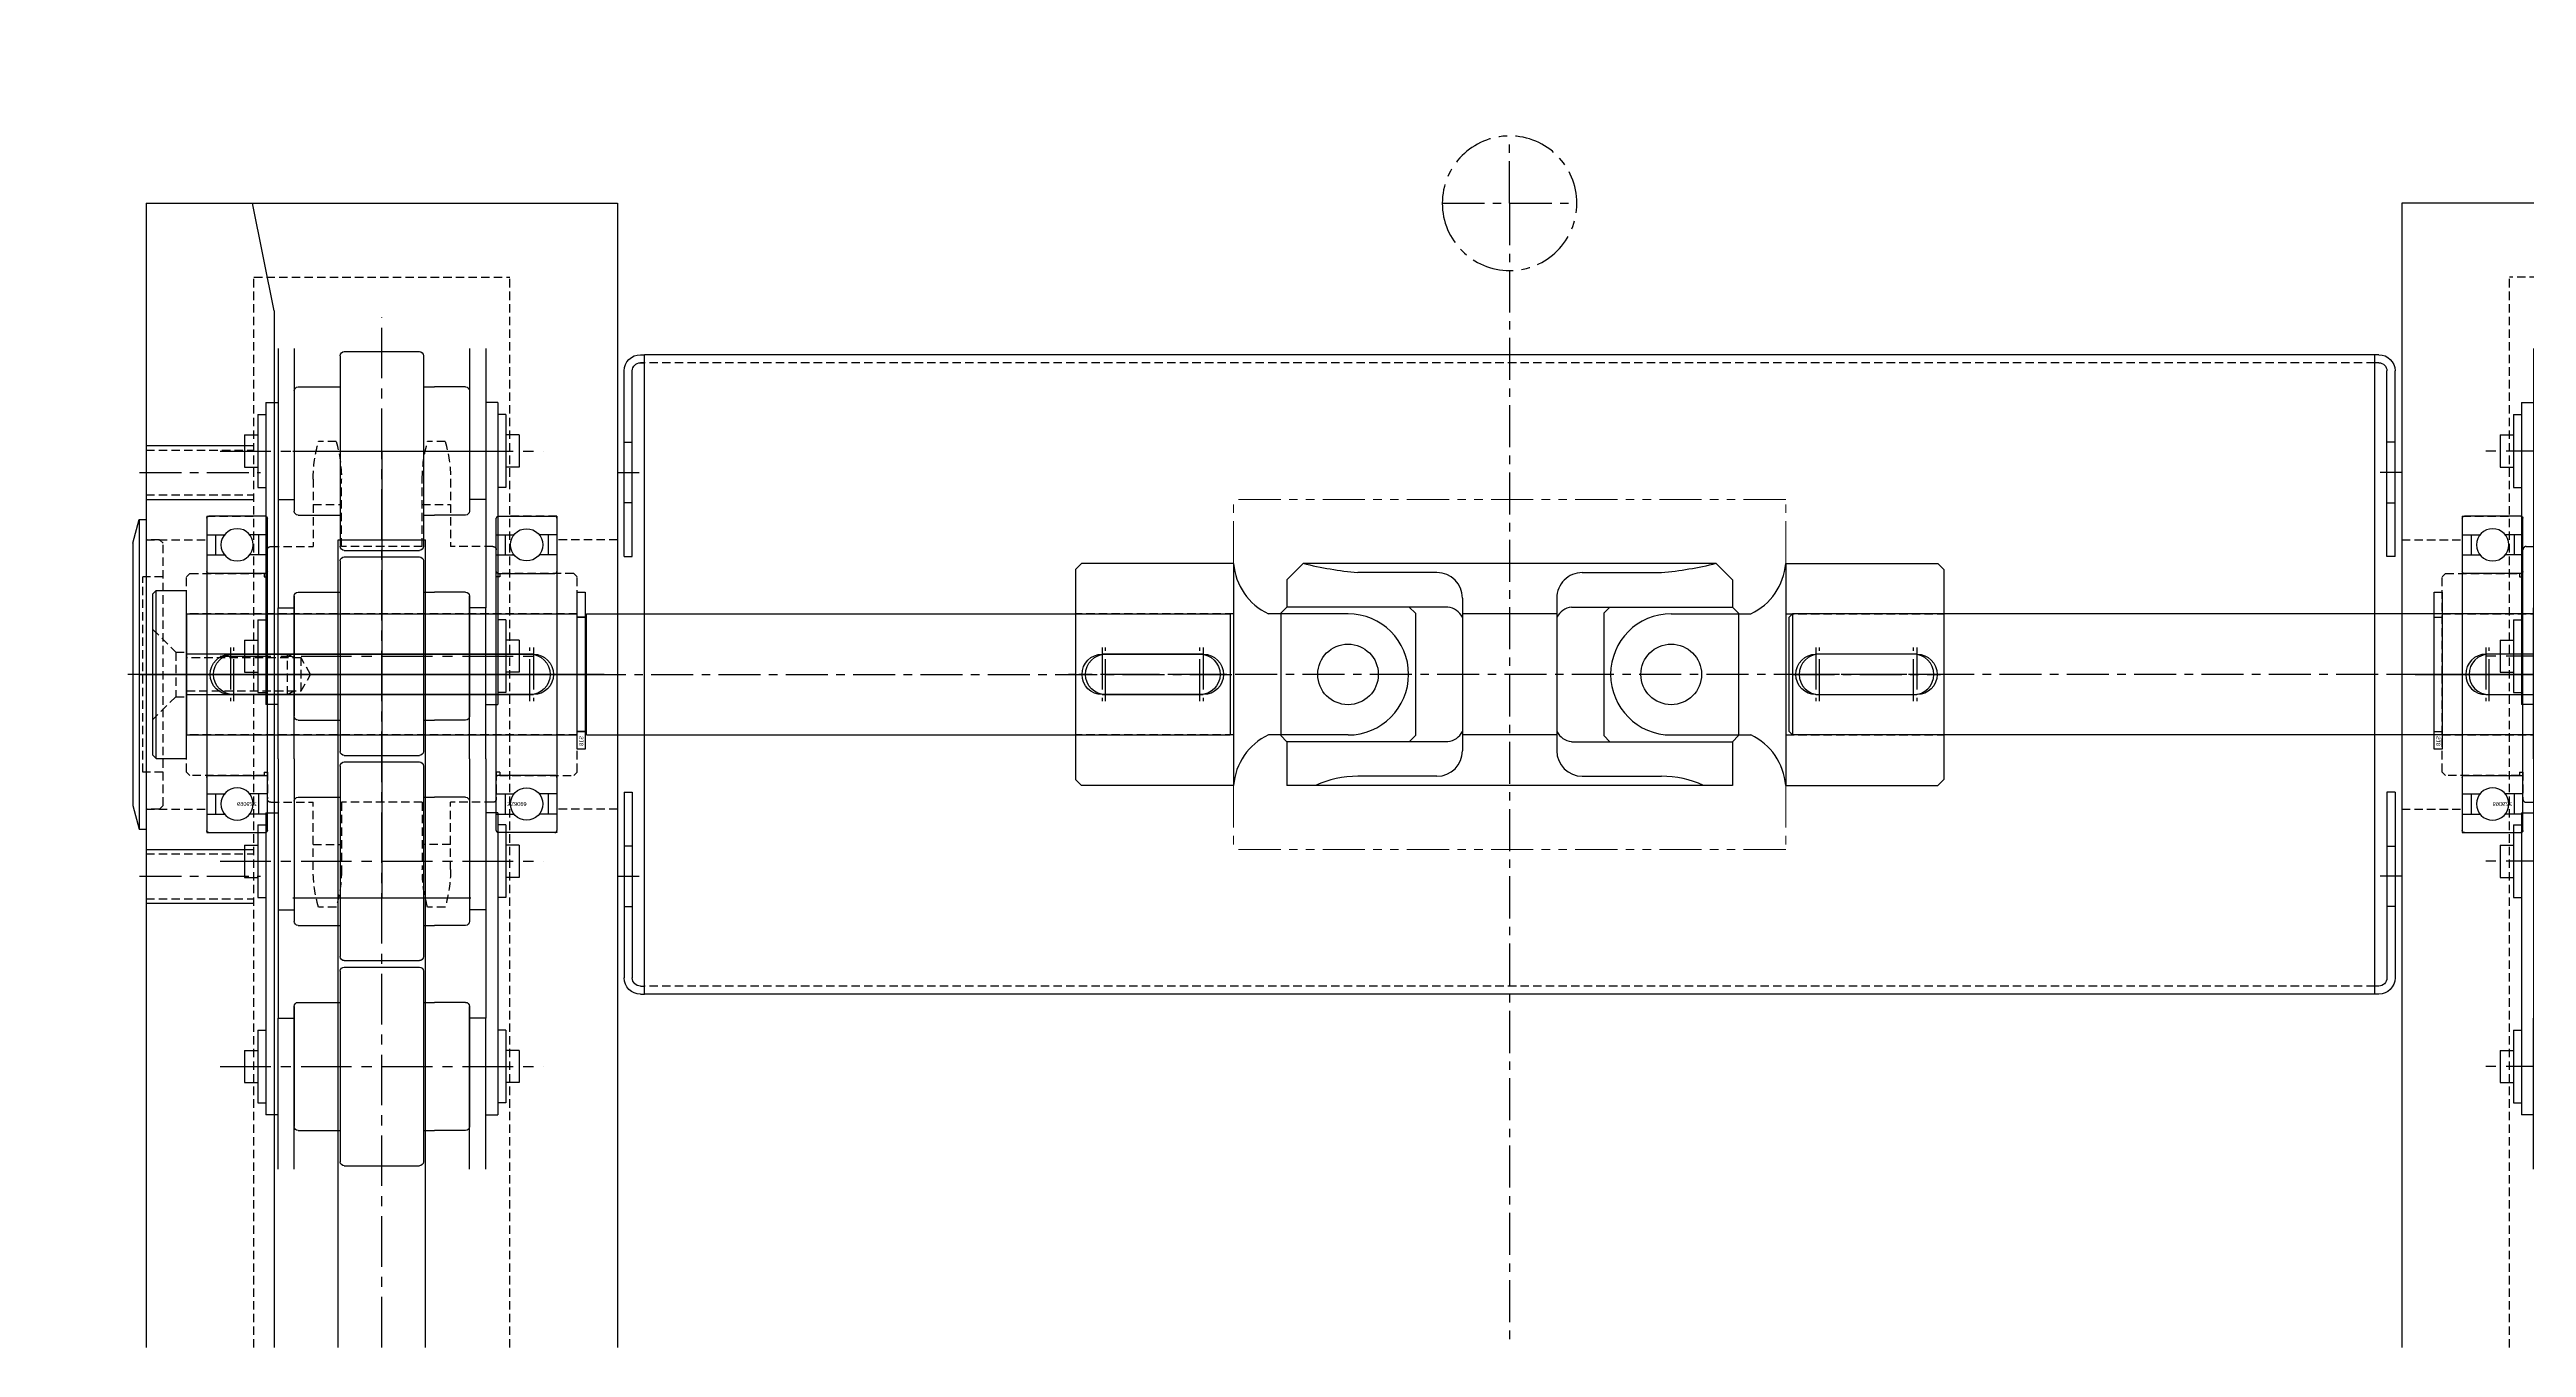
# Model space of a CAD drawing. Header units: inches. Extents: x 0 to 77285, y -118 to 40065.
# Drawn here: x 21632.8 to 22000.7, y 24710.6 to 24903.4 of the extents above; entities that cross this region are included whole.
import ezdxf
from ezdxf.enums import TextEntityAlignment as Align

# ---------------------------------------------------------------- set-up
doc = ezdxf.new("R2010")
doc.units = ezdxf.units.IN
doc.header["$LTSCALE"] = 5
doc.header["$MEASUREMENT"] = 0
for name, pattern in [('CENTER', [2, 1.25, -0.25, 0.25, -0.25]), ('HIDDEN', [0.375, 0.25, -0.125]), ('PHANTOM', [2.5, 1.25, -0.25, 0.25, -0.25, 0.25, -0.25])]:
    doc.linetypes.add(name, pattern=pattern)
for name, color, linetype in [('11', 1, 'CENTER'), ('22', 2, 'HIDDEN'), ('44', 4, 'Continuous'), ('A', 8, 'Continuous'), ('B', 123, 'Continuous'), ('G', 231, 'Continuous'), ('T', 3, 'Continuous'), ('Y', 60, 'Continuous')]:
    doc.layers.add(name, color=color, linetype=linetype)
doc.layers.add('33', color=3, linetype='PHANTOM', lineweight=9)
doc.styles.add('SCI', font='')
doc.styles.get("Standard").update_dxf_attribs({"font": 'arial.ttf'})
doc.styles.get('SCI').set_extended_font_data('Gulim')
doc.dimstyles.new('SCH', dxfattribs={"dimtxt": 2.5, "dimasz": 2, "dimexe": 1.25, "dimexo": 0.625, "dimtad": 1, "dimdec": 8, "dimtxsty": 'SCI', "dimcen": 2.5, "dimclrd": 4, "dimclre": 4, "dimclrt": 7, "dimadec": 8, "dimazin": 2, "dimtfac": 1, "dimtdec": 8, "dimtmove": 0, "dimatfit": 3, "dimfxl": 1, "dimarcsym": 0})

# ---------------------------------------------------------------- blocks, each defined once
blk = doc.blocks.new('A$C8800e7f5')
for p, q in [((0, -23.2), (0, 23.2)), ((0.3, 23.5), (8.7, 23.5)), ((9, 23.2), (9, -23.2)), ((0, 20.75), (2.63, 20.75)), ((1.31, 17.75), (1.31, 20.75)), ((9, 20.75), (6.37, 20.75)), ((7.69, 17.75), (7.69, 20.75)), ((0, 17.75), (2.63, 17.75)), ((0.3, 15), (8.7, 15)), ((9, 17.75), (6.37, 17.75)), ((0, -17.75), (2.63, -17.75)), ((8.7, -15), (0.3, -15)), ((1.31, -20.75), (1.31, -17.75)), ((9, -17.75), (6.37, -17.75)), ((7.69, -20.75), (7.69, -17.75)), ((0, -20.75), (2.63, -20.75)), ((9, -20.75), (6.37, -20.75)), ((8.7, -23.5), (0.3, -23.5))]:
    blk.add_line(p, q)
for centre in [(4.5, 19.25), (4.5, -19.25)]:
    blk.add_circle(centre, 2.4)
for centre, start, end in [((0.3, 23.2), 90, 180), ((8.7, 23.2), 0, 90), ((0.3, 15.3), 180, 270), ((8.7, 15.3), 270, 0), ((0.3, -15.3), 90, 180), ((8.7, -15.3), 0, 90), ((0.3, -23.2), 180, 270), ((8.7, -23.2), 270, 360)]:
    blk.add_arc(centre, 0.3, start, end)
at = {"layer": '11'}
blk.add_line((-1, 0), (10, 0), dxfattribs=at)
at = {"layer": '44'}
blk.add_text('6906ZZ', height=0.6, dxfattribs=at).set_placement((4.5, 18.95))
blk = doc.blocks.new('A$Ce9aabcbc')
for p, q in [((-7.01, 34.58), (-9.62, 34.58)), ((9.19, 34.58), (6.58, 34.58)), ((-10.42, 29), (-10.42, 19)), ((-6.22, 19), (-6.22, 29)), ((5.78, 19), (5.78, 29)), ((9.98, 29), (9.98, 19)), ((-10.42, 25.25), (-6.22, 25.25)), ((9.98, 25.25), (5.78, 25.25)), ((-17.22, 14.5), (-17.22, 18.5)), ((-16.72, 19), (-10.42, 19)), ((5.78, 19), (-6.22, 19)), ((16.28, 19), (9.98, 19)), ((16.78, 14.5), (16.78, 18.5)), ((-28.72, 15), (-29.22, 14.5)), ((-17.72, 15), (-28.72, 15)), ((-17.72, 14.5), (-17.72, 15)), ((17.28, 14.5), (17.28, 15)), ((17.28, 15), (28.28, 15)), ((28.28, 15), (28.78, 14.5)), ((-29.22, 14.5), (-29.22, 0)), ((-17.72, 14.5), (-17.22, 14.5)), ((17.28, 14.5), (16.78, 14.5)), ((28.78, 14.5), (28.78, 0)), ((28.78, 9), (-29.22, 9)), ((-29.22, 0), (-29.22, -14.5)), ((28.78, 0), (28.78, -14.5)), ((28.78, -9), (-29.22, -9)), ((-28.72, -15), (-29.22, -14.5)), ((-17.72, -15), (-17.72, -14.5)), ((-17.72, -14.5), (-17.22, -14.5)), ((-17.22, -14.5), (-17.22, -18.5)), ((16.78, -14.5), (16.78, -18.5)), ((17.28, -14.5), (16.78, -14.5)), ((17.28, -15), (17.28, -14.5)), ((28.28, -15), (28.78, -14.5)), ((-28.72, -15), (-17.72, -15)), ((28.28, -15), (17.28, -15)), ((-16.72, -19), (-10.42, -19)), ((-10.42, -29), (-10.42, -19)), ((-6.22, -19), (-6.22, -29)), ((5.78, -19), (-6.22, -19)), ((5.78, -19), (5.78, -29)), ((9.98, -29), (9.98, -19)), ((16.28, -19), (9.98, -19)), ((-10.42, -25.25), (-6.22, -25.25)), ((5.78, -25.25), (9.98, -25.25)), ((-7.01, -34.58), (-9.62, -34.58)), ((9.19, -34.58), (6.58, -34.58))]:
    blk.add_line(p, q)
at = {"linetype": 'Continuous'}
blk.add_line((-13.42, -33.19), (12.98, -33.19), dxfattribs=at)
for centre, radius, start, end in [((9.58, 29), 20, 163.7846, 180), ((-26.22, 29), 20, 0, 16.2154), ((25.78, 29), 20, 163.7846, 180), ((-10.02, 29), 20, 0, 16.2154), ((-16.72, 18.5), 0.5, 90, 180), ((16.28, 18.5), 0.5, 0, 90), ((-16.72, -18.5), 0.5, 180, 270), ((16.28, -18.5), 0.5, 270, 0), ((9.58, -29), 20, 180, 196.2154), ((-26.22, -29), 20, 343.7846, 0), ((25.78, -29), 20, 180, 196.2154), ((-10.02, -29), 20, 343.7846, 0)]:
    blk.add_arc(centre, radius, start, end)
at = {"layer": '11', "linetype": 'Continuous'}
for p, q in [((-13.42, 33.19), (12.98, 33.19)), ((-0.22, -33.19), (-0.22, 33.19)), ((32.78, 0), (-33.22, 0)), ((-13.42, -33.19), (12.98, -33.19))]:
    blk.add_line(p, q, dxfattribs=at)
blk = doc.blocks.new('FINALrf2040vrp-sc')
for p, q in [((10.715, 4.15), (14.685, 4.15)), ((10.715, 4.15), (10.715, 2.5)), ((14.685, 4.15), (14.685, 2.5)), ((36.115, 4.15), (36.115, 2.5)), ((36.115, 4.15), (40.085, 4.15)), ((40.085, 4.15), (40.085, 2.5)), ((0, 0), (18.7, 0)), ((6.7, 1.5), (44.1, 1.5)), ((6.7, 1.5), (6.7, 0)), ((8.2, 2.5), (8.2, 1.5)), ((8.2, 2.5), (17.2, 2.5)), ((17.2, 2.5), (17.2, 1.5)), ((18.7, 0), (32.1, 0)), ((18.7, 0), (18.7, -2)), ((32.1, 0), (32.1, -2)), ((50.8, 0), (32.1, 0)), ((33.6, 2.5), (42.6, 2.5)), ((33.6, 2.5), (33.6, 1.5)), ((42.6, 2.5), (42.6, 1.5)), ((44.1, 0), (44.1, 1.5)), ((0, -2), (20.14, -2)), ((4.76, -2.5), (4.76, -6.35)), ((20.64, -2.5), (20.64, -6.35)), ((30.16, -2.5), (30.16, -6.35)), ((50.8, -2), (30.66, -2)), ((30.66, -2), (45.54, -2)), ((46.04, -2.5), (46.04, -6.35)), ((0.4, -8.2), (0.4, -17.5)), ((0.9, -7.7), (24.5, -7.7)), ((4.76, -6.35), (4.76, -7.7)), ((20.64, -6.35), (20.64, -7.7)), ((25, -8.2), (25, -17.5)), ((25.8, -8.2), (25.8, -17.5)), ((26.3, -7.7), (49.9, -7.7)), ((30.16, -6.35), (30.16, -7.7)), ((46.04, -6.35), (46.04, -7.7)), ((50.4, -8.2), (50.4, -17.5)), ((0.9, -18), (24.5, -18)), ((4.76, -18), (4.76, -19.35)), ((20.64, -18), (20.64, -19.35)), ((26.3, -18), (49.9, -18)), ((30.16, -18), (30.16, -19.35)), ((46.04, -18), (46.04, -19.35)), ((4.76, -23.2), (4.76, -19.35)), ((20.64, -23.2), (20.64, -19.35)), ((30.16, -23.2), (30.16, -19.35)), ((46.04, -23.2), (46.04, -19.35)), ((0, -23.7), (20.14, -23.7)), ((18.7, -25.7), (18.7, -23.7)), ((30.66, -23.7), (45.54, -23.7)), ((50.8, -23.7), (30.66, -23.7)), ((32.1, -25.7), (32.1, -23.7)), ((0, -25.7), (18.7, -25.7)), ((6.7, -27.2), (6.7, -25.7)), ((6.7, -27.2), (44.1, -27.2)), ((8.2, -28.2), (8.2, -27.2)), ((17.2, -28.2), (17.2, -27.2)), ((18.7, -25.7), (32.1, -25.7)), ((50.8, -25.7), (32.1, -25.7)), ((33.6, -28.2), (33.6, -27.2)), ((42.6, -28.2), (42.6, -27.2)), ((44.1, -25.7), (44.1, -27.2)), ((8.2, -28.2), (17.2, -28.2)), ((10.715, -29.85), (10.715, -28.2)), ((10.715, -29.85), (14.685, -29.85)), ((14.685, -29.85), (14.685, -28.2)), ((33.6, -28.2), (42.6, -28.2)), ((36.115, -29.85), (36.115, -28.2)), ((36.115, -29.85), (40.085, -29.85)), ((40.085, -29.85), (40.085, -28.2))]:
    blk.add_line(p, q)
for centre, start, end in [((5.26, -2.5), 90, 180), ((20.14, -2.5), 0, 90), ((30.66, -2.5), 90, 180), ((45.54, -2.5), 0, 90), ((0.9, -8.2), 90, 180), ((24.5, -8.2), 0, 90), ((26.3, -8.2), 90, 180), ((49.9, -8.2), 0, 90), ((0.9, -17.5), 180, 270), ((24.5, -17.5), 270, 0), ((26.3, -17.5), 180, 270), ((49.9, -17.5), 270, 0), ((5.26, -23.2), 180, 270), ((20.14, -23.2), 270, 0), ((30.66, -23.2), 180, 270), ((45.54, -23.2), 270, 0)]:
    blk.add_arc(centre, 0.5, start, end)
at = {"layer": '11'}
for p, q in [((12.7, 7.15), (12.7, -32.85)), ((38.1, 7.15), (38.1, -32.85))]:
    blk.add_line(p, q, dxfattribs=at)
blk = doc.blocks.new('A$C006C2B59')
at = {"layer": '11'}
blk.add_line((-60.19, 0), (67.37, 0), dxfattribs=at)
at = {"rotation": 179.9999999999999}
for p in [(12.7, -12.85), (63.5, -12.85)]:
    blk.add_blockref('FINALrf2040vrp-sc', p, dxfattribs=at)
blk = doc.blocks.new('A$C28df00ae')
for p, q in [((-35, 170), (35, 170)), ((35, 170), (35, 0)), ((300, 170), (300, 0)), ((370, 170), (300, 170)), ((370, 170), (370, 0)), ((371.06, 123), (370, 123)), ((372, 119.5), (371.06, 123)), ((371.06, 123), (371.06, 77)), ((341.5, 120), (328.5, 120)), ((328.5, 0), (328.5, 120)), ((341.5, 0), (341.5, 120)), ((372, 119.5), (372, 80.5)), ((372, 80.5), (371.06, 77)), ((371.06, 77), (370, 77))]:
    blk.add_line(p, q)
at = {"layer": '11'}
for p, q in [((167.5, 170), (167.5, 180)), ((177.5, 170), (157.5, 170)), ((167.5, 170), (167.5, 0)), ((371, 130), (353, 130)), ((-36, 100), (36, 100)), ((371, 100), (299, 100)), ((366.5, 100), (373, 100)), ((371, 70), (353, 70))]:
    blk.add_line(p, q, dxfattribs=at)
blk.add_circle((167.5, 170), 10, dxfattribs=at)
at = {"layer": '22'}
for p, q in [((-19, 159), (19, 159)), ((19, 0), (19, 159)), ((354, 159), (316, 159)), ((316, 0), (316, 159)), ((354, 0), (354, 159)), ((370, 133.32), (354, 133.32)), ((370, 126.68), (354, 126.68)), ((26, 123.5), (19, 123.5)), ((26, 123.5), (26, 76.5)), ((309, 123.5), (309, 76.5)), ((309, 123.5), (316, 123.5)), ((361, 123.5), (354, 123.5)), ((361, 123.5), (361, 76.5)), ((35, 120), (26, 120)), ((300, 120), (309, 120)), ((370, 120), (361, 120)), ((367.5, 119.5), (368, 120)), ((367.5, 80.5), (367.5, 119.5)), ((368, 120), (370, 120)), ((367.5, 114.5), (370.5, 114.5)), ((370.5, 85.5), (370.5, 114.5)), ((367.5, 85.5), (370.5, 85.5)), ((35, 80), (26, 80)), ((300, 80), (309, 80)), ((370, 80), (361, 80)), ((367.5, 80.5), (368, 80)), ((368, 80), (370, 80)), ((26, 76.5), (19, 76.5)), ((309, 76.5), (316, 76.5)), ((361, 76.5), (354, 76.5)), ((370, 73.32), (354, 73.32)), ((370, 66.68), (354, 66.68))]:
    blk.add_line(p, q, dxfattribs=at)
at = {"layer": 'G'}
for q in [(354.2, 170), (351, 0)]:
    blk.add_line((351, 154), q, dxfattribs=at)
at = {"layer": 'T'}
for p, q in [((370, 134), (354, 134)), ((370, 126), (354, 126)), ((370, 74), (354, 74)), ((370, 66), (354, 66))]:
    blk.add_line(p, q, dxfattribs=at)
at = {"layer": '22', "xscale": -1, "rotation": 180}
blk.add_blockref('A$Ce9aabcbc', (0.22, 100), dxfattribs=at)
at = {"layer": '22', "rotation": 180}
blk.add_blockref('A$Ce9aabcbc', (334.78, 100), dxfattribs=at)
at = {"layer": '44', "rotation": 180}
for p in [(26, 100), (361, 100)]:
    blk.add_blockref('A$C8800e7f5', p, dxfattribs=at)
at = {"layer": '44', "xscale": -1, "rotation": 180}
blk.add_blockref('A$C8800e7f5', (309, 100), dxfattribs=at)
at = {"layer": 'B'}
for p, xscale, yscale, zscale, rotation in [((0, 72.23), -1.2, 1.2, 1.200000000000001, 270), ((335, 72.23), 1.200000000000002, 1.200000000000002, 1.200000000000002, 90)]:
    blk.add_blockref('A$C006C2B59', p, dxfattribs=dict(at, xscale=xscale, yscale=yscale, zscale=zscale, rotation=rotation))
blk = doc.blocks.new('A$C4dd189f2')
for p, q in [((0.9, 16.5), (0, 15.6)), ((0, -15.6), (0, 15.6)), ((23.5, 16.5), (0.9, 16.5)), ((23.5, -16.5), (23.5, 16.5)), ((31.4, 16.5), (97.6, 16.5)), ((31.4, 10), (31.4, 16.5)), ((53.71, 15.13), (41.95, 15.13)), ((75.29, 15.13), (87.05, 15.13)), ((97.6, 10), (97.6, 16.5)), ((105.5, -16.5), (105.5, 16.5)), ((105.5, 16.5), (128.1, 16.5)), ((128.1, 16.5), (129, 15.6)), ((129, -15.6), (129, 15.6)), ((57.5, -11.34), (57.5, 11.34)), ((71.5, -11.34), (71.5, 11.34)), ((40.5, 9), (28.67, 9)), ((31.4, 10), (30.5, 9.1)), ((30.5, -9.1), (30.5, 9.1)), ((55.33, 10), (31.4, 10)), ((50.5, 9.1), (49.6, 10)), ((50.5, -9.1), (50.5, 9.1)), ((57.5, 9), (71.5, 9)), ((73.67, 10), (97.6, 10)), ((78.5, 9.1), (79.4, 10)), ((78.5, -9.1), (78.5, 9.1)), ((88.5, 9), (100.33, 9)), ((97.6, 10), (98.5, 9.1)), ((98.5, -9.1), (98.5, 9.1)), ((40.5, -9), (28.67, -9)), ((30.5, -9.1), (31.4, -10)), ((31.4, -14.07), (31.4, -10)), ((55.33, -10), (31.4, -10)), ((50.5, -9.1), (49.6, -10)), ((57.5, -9), (71.5, -9)), ((73.67, -10), (97.6, -10)), ((78.5, -9.1), (79.4, -10)), ((88.5, -9), (100.33, -9)), ((98.5, -9.1), (97.6, -10)), ((97.6, -14.07), (97.6, -10)), ((31.4, -14.07), (33.83, -16.5)), ((97.6, -14.07), (95.17, -16.5)), ((0.9, -16.5), (0, -15.6)), ((23.5, -16.5), (0.9, -16.5)), ((33.83, -16.5), (95.17, -16.5)), ((53.71, -15.13), (41.95, -15.13)), ((75.29, -15.13), (87.05, -15.13)), ((105.5, -16.5), (128.1, -16.5)), ((128.1, -16.5), (129, -15.6))]:
    blk.add_line(p, q)
for centre in [(40.5, 0), (88.5, 0)]:
    blk.add_circle(centre, 4.5)
for centre, radius, start, end in [((32.57, 17.22), 9.1, 184.5609, 244.6454), ((41.99, 30.3), 15.17, 245.4717, 269.8551), ((53.71, 11.34), 3.79, 0, 90), ((75.29, 11.34), 3.79, 90, 180), ((87.01, 30.3), 15.17, 270.1449, 294.5283), ((96.43, 17.22), 9.1, 295.3546, 355.4391), ((40.5, 0), 9, 270, 90), ((54.92, 7.09), 2.93, 28.6261, 81.9671), ((74.08, 7.09), 2.93, 98.0329, 151.3739), ((88.5, 0), 9, 90, 270), ((32.57, -17.22), 9.1, 115.3546, 175.4391), ((54.92, -7.09), 2.93, 278.0329, 331.3739), ((74.08, -7.09), 2.93, 208.6261, 261.9671), ((96.43, -17.22), 9.1, 4.5609, 64.6454), ((53.71, -11.34), 3.79, 270, 0), ((75.29, -11.34), 3.79, 180, 270), ((46.63, -67.68), 52.75, 95.0959, 104.0463), ((82.37, -67.68), 52.75, 75.9537, 84.9041)]:
    blk.add_arc(centre, radius, start, end)
at = {"layer": '11'}
blk.add_line((-1, 0), (130, 0), dxfattribs=at)
at = {"layer": '22'}
for p, q in [((23.5, 9), (0, 9)), ((105.5, 9), (129, 9)), ((23.5, -9), (0, -9)), ((105.5, -9), (129, -9))]:
    blk.add_line(p, q, dxfattribs=at)
at = {"layer": '33'}
for p, q in [((23.5, 26), (105.5, 26)), ((23.5, 16.5), (23.5, 26)), ((105.5, 16.5), (105.5, 26)), ((23.5, -16.5), (23.5, -26)), ((105.5, -16.5), (105.5, -26)), ((23.5, -26), (105.5, -26))]:
    blk.add_line(p, q, dxfattribs=at)
blk = doc.blocks.new('A$Cb4b9b0e3')
blk.add_lwpolyline([(-7, 6, 1), (-7, 0), (7, 0, 1), (7, 6)], format="xyb", close=True)
at = {"layer": '11'}
for p, q in [((-7, -1), (-7, 7)), ((7, -1), (7, 7)), ((-11, 3), (11, 3))]:
    blk.add_line(p, q, dxfattribs=at)
blk = doc.blocks.new('A$C86e46ec1')
blk.add_lwpolyline([(-22, 6, 1), (-22, 0), (22, 0, 1), (22, 6)], format="xyb", close=True)
at = {"layer": '11'}
for p, q in [((-22, -1), (-22, 7)), ((22, -1), (22, 7)), ((-26, 3), (26, 3))]:
    blk.add_line(p, q, dxfattribs=at)
blk = doc.blocks.new('A$Cdee910e8')
for p, q in [((0, 12), (0.5, 12.5)), ((0, -12), (0, 12)), ((0.5, 12.5), (118, 12.5)), ((0.5, 12.5), (0.5, -12.5)), ((118, -12.5), (118, 12.5)), ((121, 9), (138.6, 9)), ((138.6, -9), (138.6, 9)), ((138.6, 8.5), (140, 8.5)), ((140, 9), (294.5, 9)), ((140, -9), (140, 9)), ((294.5, 9), (295, 8.5)), ((294.5, 9), (294.5, -9)), ((295, -8.5), (295, 8.5)), ((276, 3), (291, 3)), ((291, -3), (276, -3)), ((121, -9), (138.6, -9)), ((138.6, -8.5), (140, -8.5)), ((140, -9), (294.5, -9)), ((294.5, -9), (295, -8.5)), ((0, -12), (0.5, -12.5)), ((0.5, -12.5), (118, -12.5))]:
    blk.add_line(p, q)
for points in [[(15, -4, -1), (15, 4), (103, 4, -1), (103, -4)], [(146.5, -3, -1), (146.5, 3), (191.5, 3, -1), (191.5, -3)]]:
    blk.add_lwpolyline(points, format="xyb", close=True)
for centre, start, end in [((121, 12), 180, 270), ((276, 0), 90, 270), ((291, 0), 270, 90), ((121, -12), 90, 180)]:
    blk.add_arc(centre, 3, start, end)
at = {"layer": '11'}
for p, q in [((15, 5), (15, -5)), ((103, 5), (103, -5)), ((146.5, 4), (146.5, -4)), ((191.5, 4), (191.5, -4)), ((276, 4), (276, -4)), ((291, 4), (291, -4)), ((-2.5, 0), (296, 0))]:
    blk.add_line(p, q, dxfattribs=at)
at = {"layer": '22'}
for p, q in [((20, -4), (20, 4)), ((22.5, 3.32), (0, 3.32)), ((24.42, 0), (22.5, 3.32)), ((22.5, -3.32), (22.5, 3.32)), ((22.5, -3.32), (24.42, 0)), ((0, -3.32), (22.5, -3.32))]:
    blk.add_line(p, q, dxfattribs=at)
at = {"layer": 'A'}
blk.add_line((121, 9), (121, -9), dxfattribs=at)
at = {"layer": 'T'}
for p, q in [((20, 4), (0, 4)), ((21.17, 3.32), (20, 4)), ((20, -4), (21.17, -3.32)), ((0, -4), (20, -4))]:
    blk.add_line(p, q, dxfattribs=at)
blk = doc.blocks.new('A$C3e168c5c')
for p, q in [((-155, 9), (-155, -9)), ((-59.4, 9), (-155, 9)), ((-59.4, -9), (-59.4, 9)), ((-59.4, 8.5), (-58, 8.5)), ((0, 9), (-58, 9)), ((-58, -9), (-58, 9)), ((0, 9), (0, -9)), ((-151, 3), (-136, 3)), ((-51.5, 3), (-6.5, 3)), ((-136, -3), (-151, -3)), ((-6.5, -3), (-51.5, -3)), ((-59.4, -9), (-155, -9)), ((-59.4, -8.5), (-58, -8.5)), ((0, -9), (-58, -9))]:
    blk.add_line(p, q)
for centre, start, end in [((-151, 0), 90, 270), ((-136, 0), 270, 90), ((-51.5, 0), 90, 270), ((-6.5, 0), 270, 90)]:
    blk.add_arc(centre, 3, start, end)
at = {"layer": '11'}
for p, q in [((-151, 4), (-151, -4)), ((-136, 4), (-136, -4)), ((-51.5, 4), (-51.5, -4)), ((-6.5, 4), (-6.5, -4)), ((1, 0), (-156, 0))]:
    blk.add_line(p, q, dxfattribs=at)
at = {"layer": '22'}
for p, q in [((-18.42, 0), (-17, 2.46)), ((-17, -2.46), (-18.42, 0)), ((-17, 2.46), (0, 2.46)), ((-17, -2.46), (-17, 2.46)), ((-15, -3), (-15, 3)), ((0, -2.46), (-17, -2.46))]:
    blk.add_line(p, q, dxfattribs=at)
at = {"layer": 'T'}
for p, q in [((-15.94, 2.46), (-15, 3)), ((-15, 3), (0, 3)), ((-15, -3), (-15.94, -2.46)), ((0, -3), (-15, -3))]:
    blk.add_line(p, q, dxfattribs=at)
blk = doc.blocks.new('A$Ce22e4b8e')
for p, q in [((-1.2, 11.1), (-1.2, -12.2)), ((0, 11.1), (-1.2, 11.1)), ((0, -12.2), (0, 11.1)), ((-1.2, 8.5), (0, 8.5)), ((-1.2, -8.5), (0, -8.5)), ((-1.2, -12.2), (0, -12.2))]:
    blk.add_line(p, q)
at = {"layer": '11'}
blk.add_line((-2.2, 0), (1.15, 0), dxfattribs=at)
at = {"layer": '44', "style": 'SCI'}
blk.add_text('S18', height=0.6, rotation=90, dxfattribs=at).set_placement((-0.58, 9.14), align=Align.MIDDLE_LEFT)
blk = doc.blocks.new('A$C42d67129')
for p, q in [((-5, 12.01), (-4.5, 12.51)), ((-5, 12.01), (-5, -11.99)), ((-4.5, 12.51), (0, 12.51)), ((-4.5, 12.51), (-4.5, -12.49)), ((0, 12.51), (0, -12.49)), ((-5, -11.99), (-4.5, -12.49)), ((-4.5, -12.49), (0, -12.49))]:
    blk.add_line(p, q)
at = {"layer": '11'}
blk.add_line((-6, 0.01), (1, 0.01), dxfattribs=at)
at = {"layer": '22'}
for p, q in [((-1.6, 3.31), (-5, 6.71)), ((-1.6, -3.29), (-1.6, 3.31)), ((-1.6, 3.31), (0, 3.31)), ((-5, -6.69), (-1.6, -3.29)), ((-1.6, -3.29), (0, -3.29))]:
    blk.add_line(p, q, dxfattribs=at)
blk = doc.blocks.new('A$C2b141b52')
for name, p in [('A$Cdee910e8', (-134, 0)), ('A$C3e168c5c', (399, 0))]:
    blk.add_blockref(name, p)
at = {"rotation": 180}
blk.add_blockref('A$C42d67129', (399, 0), dxfattribs=at)
at = {"layer": '44', "xscale": -1, "rotation": 180}
blk.add_blockref('A$C4dd189f2', (138, 0), dxfattribs=at)
at = {"layer": '44', "rotation": 180}
for p in [(64, 0), (339.8, 0)]:
    blk.add_blockref('A$Ce22e4b8e', p, dxfattribs=at)
at = {"layer": '44', "xscale": -1}
for name, p in [('A$C86e46ec1', (35, -3)), ('A$Cb4b9b0e3', (149.5, -3))]:
    blk.add_blockref(name, p, dxfattribs=at)
at = {"layer": '44'}
for name, p in [('A$Cb4b9b0e3', (255.5, -3)), ('A$C86e46ec1', (370, -3))]:
    blk.add_blockref(name, p, dxfattribs=at)
blk = doc.blocks.new('A$C37ad284d')
for p, q in [((1, 17.5), (1, 45.1)), ((2.2, 17.5), (2.2, 45.1)), ((3.4, 47.5), (4, 47.5)), ((3.4, 46.3), (4, 46.3)), ((4, -47.5), (4, 47.5)), ((4, 47.5), (261, 47.5)), ((261, -47.5), (261, 47.5)), ((261.6, 47.5), (261, 47.5)), ((261.6, 46.3), (261, 46.3)), ((262.8, 17.5), (262.8, 45.1)), ((264, 17.5), (264, 45.1)), ((1, 17.5), (2.2, 17.5)), ((264, 17.5), (262.8, 17.5)), ((1, -17.5), (1, -45.1)), ((1, -17.5), (2.2, -17.5)), ((2.2, -17.5), (2.2, -45.1)), ((262.8, -17.5), (262.8, -45.1)), ((264, -17.5), (262.8, -17.5)), ((264, -17.5), (264, -45.1)), ((3.4, -46.3), (4, -46.3)), ((3.4, -47.5), (4, -47.5)), ((4, -47.5), (261, -47.5)), ((261.6, -46.3), (261, -46.3)), ((261.6, -47.5), (261, -47.5))]:
    blk.add_line(p, q)
for centre, radius, start, end in [((3.4, 45.1), 2.4, 90, 180), ((3.4, 45.1), 1.2, 90, 180), ((261.6, 45.1), 2.4, 0, 90), ((261.6, 45.1), 1.2, 0, 90), ((3.4, -45.1), 2.4, 180, 270), ((3.4, -45.1), 1.2, 180, 270), ((261.6, -45.1), 1.2, 270, 0), ((261.6, -45.1), 2.4, 270, 0)]:
    blk.add_arc(centre, radius, start, end)
at = {"layer": '11'}
for p, q in [((0, 30), (3.2, 30)), ((265, 30), (261.8, 30)), ((0, -30), (3.2, -30)), ((265, -30), (261.8, -30))]:
    blk.add_line(p, q, dxfattribs=at)
at = {"layer": '22'}
for p, q in [((4, 46.3), (261.6, 46.3)), ((1, 34.5), (2.2, 34.5)), ((264, 34.5), (262.8, 34.5)), ((2.2, 25.5), (1, 25.5)), ((262.8, 25.5), (264, 25.5)), ((2.2, -25.5), (1, -25.5)), ((262.8, -25.5), (264, -25.5)), ((1, -34.5), (2.2, -34.5)), ((264, -34.5), (262.8, -34.5)), ((4, -46.3), (261, -46.3))]:
    blk.add_line(p, q, dxfattribs=at)
blk = doc.blocks.new('A$Cb3a7dc42')
at = {"xscale": -1, "rotation": 90}
for name, p in [('A$C2b141b52', (-1440, 202.5)), ('A$C28df00ae', (-1340, 167.5))]:
    blk.add_blockref(name, p, dxfattribs=at)
at = {"layer": 'Y', "xscale": -1, "rotation": 90}
blk.add_blockref('A$C37ad284d', (-1440, 132.5), dxfattribs=at)
blk = doc.blocks.new('*D368')
at = {"color": 4, "lineweight": -2, "transparency": 16777216}
for p, q in [((21064.65, 23432.55), (21064.65, 29140.68)), ((29784.65, 23433.05), (29784.65, 29140.68)), ((21224.65, 29040.68), (29624.65, 29040.68))]:
    blk.add_line(p, q, dxfattribs=at)
at = {"color": 4, "transparency": 16777216}
for points in [[(21224.65, 29067.34), (21224.65, 29014.01), (21064.65, 29040.68)], [(29624.65, 29067.34), (29624.65, 29014.01), (29784.65, 29040.68)]]:
    blk.add_solid(points, dxfattribs=at)
at = {"layer": 'Defpoints', "color": 0, "transparency": 16777216}
for p in [(29784.65, 29040.68), (21064.65, 23382.55), (29784.65, 23383.05)]:
    blk.add_point(p, dxfattribs=at)
at = {"color": 7, "transparency": 16777216, "insert": (25424.65, 29193.34), "char_height": 200, "attachment_point": 5, "style": 'SCI'}
blk.add_mtext('8720', dxfattribs=at)
blk = doc.blocks.new('*D371')
at = {"color": 4, "lineweight": -2, "transparency": 16777216}
for p, q in [((21064.65, 23432.55), (21064.65, 27402.11)), ((21849.65, 24940.55), (21849.65, 27402.11)), ((21689.65, 27302.11), (21224.65, 27302.11))]:
    blk.add_line(p, q, dxfattribs=at)
at = {"color": 4, "transparency": 16777216}
for points in [[(21224.65, 27328.78), (21224.65, 27275.45), (21064.65, 27302.11)], [(21689.65, 27328.78), (21689.65, 27275.45), (21849.65, 27302.11)]]:
    blk.add_solid(points, dxfattribs=at)
at = {"layer": 'Defpoints', "color": 0, "transparency": 16777216}
for p in [(21064.65, 27302.11), (21849.65, 24890.55), (21064.65, 23382.55)]:
    blk.add_point(p, dxfattribs=at)
at = {"color": 7, "transparency": 16777216, "insert": (21457.15, 27454.78), "char_height": 200, "attachment_point": 5, "style": 'SCI'}
blk.add_mtext('785', dxfattribs=at)
blk = doc.blocks.new('*D374')
at = {"color": 4, "lineweight": -2, "transparency": 16777216}
for p, q in [((12554.65, 23925.55), (12554.65, 30215.88)), ((37924.65, 23433.05), (37924.65, 30215.88)), ((12714.65, 30115.88), (37764.65, 30115.88))]:
    blk.add_line(p, q, dxfattribs=at)
at = {"color": 4, "transparency": 16777216}
for points in [[(12714.65, 30142.54), (12714.65, 30089.21), (12554.65, 30115.88)], [(37764.65, 30142.54), (37764.65, 30089.21), (37924.65, 30115.88)]]:
    blk.add_solid(points, dxfattribs=at)
at = {"layer": 'Defpoints', "color": 0, "transparency": 16777216}
for p in [(37924.65, 30115.88), (12554.65, 23875.55), (37924.65, 23383.05)]:
    blk.add_point(p, dxfattribs=at)
at = {"color": 7, "transparency": 16777216, "insert": (25239.65, 30268.54), "char_height": 200, "attachment_point": 5, "style": 'SCI'}
blk.add_mtext('25370', dxfattribs=at)
blk = doc.blocks.new('*D545')
at = {"color": 4, "lineweight": -2, "transparency": 16777216}
for p, q in [((21666.15, 24914.55), (21666.15, 25445.31)), ((22033.15, 24914.55), (22033.15, 25445.31)), ((21506.15, 25345.31), (21346.15, 25345.31)), ((21666.15, 25345.31), (22033.15, 25345.31)), ((22193.15, 25345.31), (22894.69, 25345.31))]:
    blk.add_line(p, q, dxfattribs=at)
at = {"color": 4, "transparency": 16777216}
for points in [[(21506.15, 25371.98), (21506.15, 25318.64), (21666.15, 25345.31)], [(22193.15, 25371.98), (22193.15, 25318.64), (22033.15, 25345.31)]]:
    blk.add_solid(points, dxfattribs=at)
at = {"layer": 'Defpoints', "color": 0, "transparency": 16777216}
for p in [(22033.15, 25345.31), (21666.15, 24864.55), (22033.15, 24864.55)]:
    blk.add_point(p, dxfattribs=at)
at = {"color": 7, "transparency": 16777216, "insert": (22623.92, 25497.97), "char_height": 200, "attachment_point": 5, "style": 'SCI'}
blk.add_mtext('367', dxfattribs=at)

msp = doc.modelspace()

# ---------------------------------------------------------------- block references
at = {"rotation": 270}
msp.add_blockref('A$Cb3a7dc42', (21849.6497809, 23370.55047629), dxfattribs=at)

# ---------------------------------------------------------------- dimensions: what is measured, and where the dimension line sits
for base, p1, p2, picture, middle in [((37924.649780898, 30115.8761734788), (12554.649780898, 23875.5504762968), (37924.649780898, 23383.0504762948), '*D374', (25239.649780898, 30268.5392893244)), ((29784.649780898, 29040.6754827387), (21064.649780898, 23382.5504762948), (29784.649780898, 23383.0504762948), '*D368', (25424.649780898, 29193.3385985842)), ((21064.649780898, 27302.1133816955), (21849.649780898, 24890.5504762948), (21064.649780898, 23382.5504762948), '*D371', (21457.149780898, 27454.776497541)), ((22033.149780898, 25345.3104888216), (21666.149780898, 24864.5504762948), (22033.149780898, 24864.5504762948), '*D545', (22623.9220844932, 25497.9736046671))]:
    dim = msp.add_linear_dim(base=base, p1=p1, p2=p2, dimstyle='SCH', override={"dimscale": 80})
    dim.commit()
    dim.dimension.update_dxf_attribs({"geometry": picture, "text_midpoint": middle})

doc.saveas('drawing.dxf')
